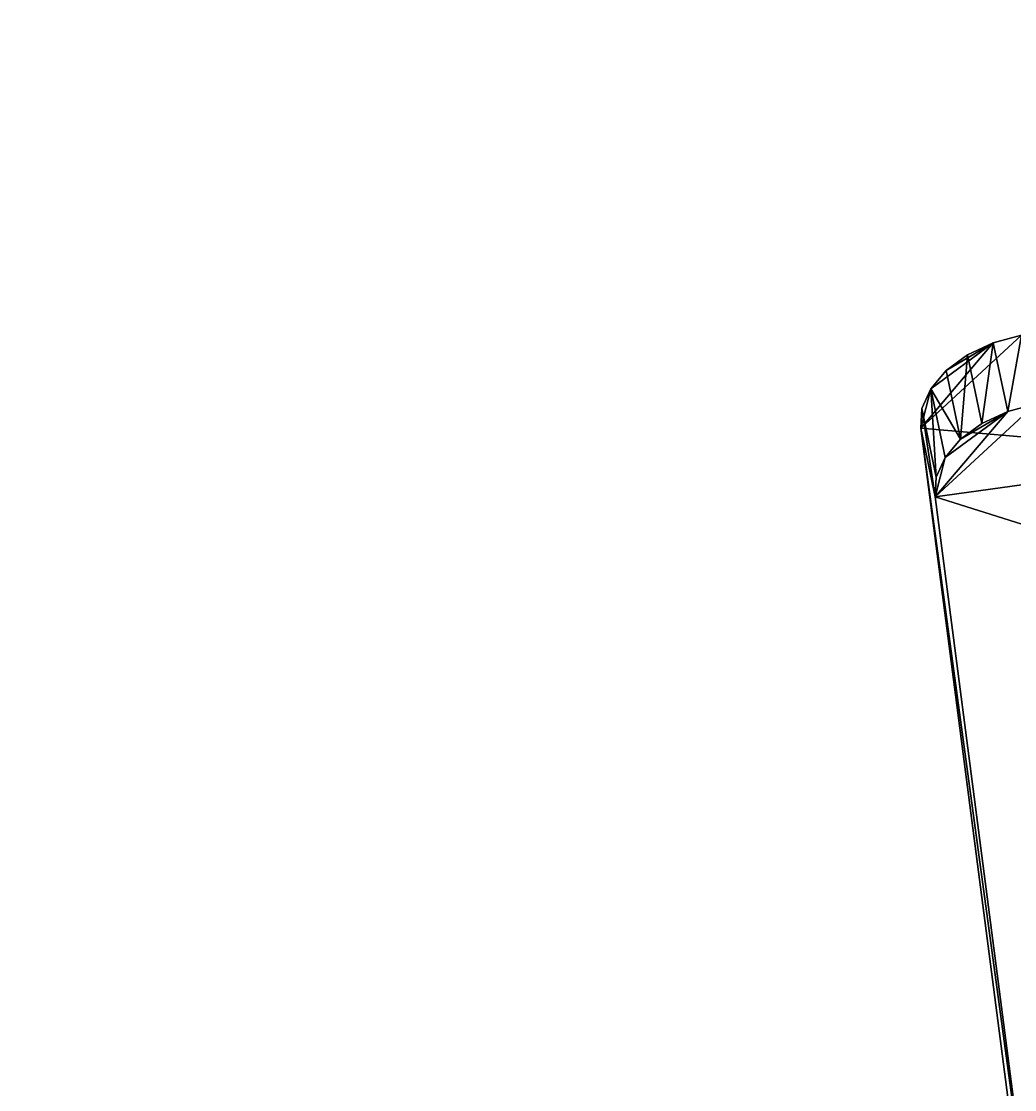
# Model space of a CAD drawing. Header units: millimetres. Extents: x 181 to 425, y 159 to 1094.
# Drawn here: x 259.05 to 285.59, y 319.4 to 347.95 of the extents above; entities that cross this region are included whole.
import ezdxf

# ---------------------------------------------------------------- set-up
doc = ezdxf.new("R2010")
doc.units = ezdxf.units.MM
doc.layers.add('Tampa', color=7, linetype='Continuous', transparency=0.6)

# ---------------------------------------------------------------- blocks, each defined once
blk = doc.blocks.new('plataforma')
for points in [[(39.5, 28, 2.5), (36.87, 10.78, 2.5), (39.5, -11, 2.5)], [(37.314, -9.277), (39.5, 28), (37.453, -9.627)], [(37.453, -9.627), (39.5, 28), (37.5, -10)], [(37.5, -10), (39.5, 28), (39.5, -11)], [(39.5, -11, 2.5), (39.5, -11), (39.5, 28)], [(39.5, 28, 2.5), (39.5, -11, 2.5), (39.5, 28)]]:
    blk.add_3dface(points)
blk = doc.blocks.new('base-camera')
for points in [[(37, 0), (3, 0), (21, 40.5)], [(40, 3), (37, 0), (21, 40.5)], [(36.5, 9.5, 2.5), (30.5, 8.5, 2.5), (37, 0, 2.5)], [(36.5, 9.5, 2.5), (37, 0, 2.5), (40, 3, 2.5)], [(30.5, 8.5, 2.5), (3, 0, 2.5), (37, 0, 2.5)], [(40, 3, 2.5), (37, 0, 2.5), (39.898, 2.224, 2.5)], [(39.898, 2.224), (37, 0), (40, 3)], [(39.898, 2.224), (40, 3), (39.898, 2.224, 2.5)], [(40, 3), (40, 3, 2.5), (39.898, 2.224, 2.5)], [(39.898, 2.224, 2.5), (37, 0, 2.5), (38.5, 0.402, 2.5)], [(38.5, 0.402), (37, 0), (39.898, 2.224)], [(39.898, 2.224, 2.5), (38.5, 0.402, 2.5), (39.121, 0.879, 2.5)], [(39.121, 0.879), (38.5, 0.402), (39.898, 2.224)], [(39.898, 2.224, 2.5), (39.121, 0.879, 2.5), (39.598, 1.5, 2.5)], [(39.598, 1.5), (39.121, 0.879), (39.898, 2.224)], [(39.598, 1.5), (39.898, 2.224), (39.598, 1.5, 2.5)], [(39.898, 2.224), (39.898, 2.224, 2.5), (39.598, 1.5, 2.5)], [(39.121, 0.879), (39.598, 1.5), (39.121, 0.879, 2.5)], [(39.598, 1.5), (39.598, 1.5, 2.5), (39.121, 0.879, 2.5)], [(38.5, 0.402), (39.121, 0.879), (39.121, 0.879, 2.5)], [(38.5, 0.402), (39.121, 0.879, 2.5), (38.5, 0.402, 2.5)], [(38.5, 0.402, 2.5), (37, 0, 2.5), (37.776, 0.102, 2.5)], [(37.776, 0.102), (37, 0), (38.5, 0.402)], [(37.776, 0.102), (38.5, 0.402), (37.776, 0.102, 2.5)], [(38.5, 0.402), (38.5, 0.402, 2.5), (37.776, 0.102, 2.5)], [(37, 0), (37.776, 0.102), (37, 0, 2.5)], [(37.776, 0.102), (37.776, 0.102, 2.5), (37, 0, 2.5)], [(3, 0, 2.5), (3, 0), (37, 0)], [(3, 0, 2.5), (37, 0), (37, 0, 2.5)]]:
    blk.add_3dface(points)

msp = doc.modelspace()

# ---------------------------------------------------------------- linework, layer by layer
msp.add_arc((303.223, 280.963), 122, 100.26437, 199.77806)

# ---------------------------------------------------------------- block references
at = {"layer": 'Tampa', "extrusion": (0.15344, -0.734068, -0.661513), "rotation": 272.9010138620949}
msp.add_blockref('base-camera', (344.188, -108.111, -234.773), dxfattribs=at)
at = {"layer": 'Tampa', "rotation": 100.2643677335608}
msp.add_blockref('plataforma', (314.447, 280.963, 28), dxfattribs=at)

doc.saveas('drawing.dxf')
